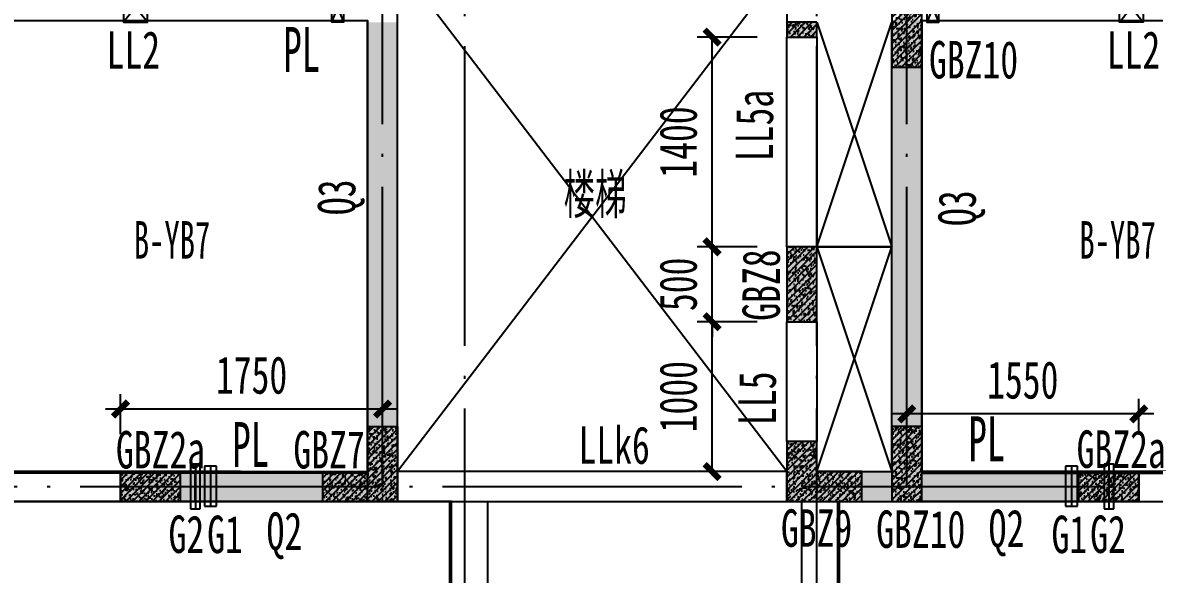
# Model space of a CAD drawing. Extents: x -3200781797 to -8106663, y 494714 to 1244925.
# Drawn here: x -8164404 to -8156847, y 691215 to 694897 of the extents above; entities that cross this region are included whole.
import ezdxf
from ezdxf.enums import TextEntityAlignment as Align
from ezdxf.xclip import XClip

# ---------------------------------------------------------------- set-up
doc = ezdxf.new("R2010")
doc.units = 0
doc.header["$LTSCALE"] = 1000
doc.header["$MEASUREMENT"] = 0
doc.header["$XCLIPFRAME"] = 0
for name, pattern in [('120-墙体$0$CENTER2', [1.125, 0.75, -0.125, 0.125, -0.125]), ('120-墙体$0$CONTINOUS', [0]), ('125-墙体$0$CENTER2', [1.125, 0.75, -0.125, 0.125, -0.125]), ('125-墙体$0$CONTINOUS', [0]), ('125-核心筒-首层南入$0$CONTINOUS', [0]), ('3#-轴线$0$DOTE', [2.42, 2, -0.2, 0.02, -0.2]), ('3#4#5#$0$DASH', [0.35, 0.25, -0.1]), ('DASH', [0.35, 0.25, -0.1])]:
    doc.linetypes.add(name, pattern=pattern)
doc.layers.get('Defpoints').update_dxf_attribs({"color": 30, "linetype": 'DASH'})
for name, color, linetype in [('120-墙体$0$DUCT-排烟中心线', 5, '120-墙体$0$CENTER2'), ('120-墙体$0$DUCT-排烟管', 2, 'Continuous'), ('120-墙体$0$DUCT-送风中心线', 5, '120-墙体$0$CENTER2'), ('120-墙体$0$DUCT-送风管', 4, 'Continuous'), ('120-墙体$0$S-WALL', 40, 'Continuous'), ('120-墙体$0$S-WALL-BEAM', 120, 'Continuous'), ('120-墙体$0$S-WALL-COLU', 252, '120-墙体$0$CONTINOUS'), ('120-墙体$0$S-WALL-COLU-HATC', 16, 'Continuous'), ('120-墙体$0$S-WALL-HATC', 253, 'Continuous'), ('120-墙体$0$提结构条件', 7, 'Continuous'), ('120-墙体$0$暖-首层和标准层暖通套管_TZ$0$H-暖洞-剪力墙', 6, 'Continuous'), ('120-墙体$0$暖-首层和标准层暖通套管_TZ$0$H-暖洞-穿梁', 3, 'Continuous'), ('125-墙体$0$DUCT-排烟中心线', 5, '125-墙体$0$CENTER2'), ('125-墙体$0$DUCT-排烟管', 2, 'Continuous'), ('125-墙体$0$DUCT-送风中心线', 5, '125-墙体$0$CENTER2'), ('125-墙体$0$DUCT-送风管', 4, 'Continuous'), ('125-墙体$0$S-WALL', 40, 'Continuous'), ('125-墙体$0$S-WALL-BEAM', 120, 'Continuous'), ('125-墙体$0$S-WALL-COLU', 252, '125-墙体$0$CONTINOUS'), ('125-墙体$0$S-WALL-COLU-HATC', 16, 'Continuous'), ('125-墙体$0$S-WALL-HATC', 253, 'Continuous'), ('125-墙体$0$提结构条件', 7, 'Continuous'), ('125-墙体$0$暖-首层和标准层暖通套管_TZ$0$H-暖洞-剪力墙', 6, 'Continuous'), ('125-墙体$0$暖-首层和标准层暖通套管_TZ$0$H-暖洞-穿梁', 3, 'Continuous'), ('125-核心筒-首层南入$0$S-SLAB-HOLE', 5, 'Continuous'), ('125-核心筒-首层南入$0$S-WALL', 40, 'Continuous'), ('125-核心筒-首层南入$0$S-WALL-BEAM', 120, 'Continuous'), ('125-核心筒-首层南入$0$S-WALL-COLU', 252, '125-核心筒-首层南入$0$CONTINOUS'), ('125-核心筒-首层南入$0$S-WALL-COLU-HATC', 16, 'Continuous'), ('125-核心筒-首层南入$0$S-WALL-HATC', 253, 'Continuous'), ('3#-轴线$0$A-ANNO-DOTE', 10, '3#-轴线$0$DOTE'), ('3#4#5#$0$PC-SLAB', 6, '3#4#5#$0$DASH'), ('3#4#5#$0$S-ANNO-TEXT', 7, 'Continuous'), ('3#4#5#$0$S-PC-SLAB', 6, 'Continuous'), ('4#-1F$0$S-SLAB-TEXT', 120, 'Continuous'), ('DIM', 3, 'Continuous'), ('S-PC-FQ-WYQ', 4, 'Continuous'), ('S-WALL-BEAM-TEXT', 2, 'Continuous'), ('S-WALL-COLU-TEXT', 2, 'Continuous')]:
    doc.layers.add(name, color=color, linetype=linetype)
doc.layers.add('WALL-TEXT', color=2, linetype='Continuous', lineweight=25)
doc.layers.add('设备条件', color=5, linetype='Continuous', lineweight=30)
doc.styles.add('3#4#5#$0$外部参照 1$0$宋体', font='', dxfattribs={"width": 0.8})
doc.styles.add('4#-1F$0$TSSD_Rein', font='tssdeng.shx', dxfattribs={"width": 0.7, "bigfont": 'hztxt.shx'})
doc.styles.add('TSSD_Dimension', font='', dxfattribs={"width": 0.7})
doc.styles.add('楷体', font='', dxfattribs={"width": 0.6})
doc.styles.add('楷体GB312', font='', dxfattribs={"width": 0.8})
doc.styles.get('3#4#5#$0$外部参照 1$0$宋体').set_extended_font_data('SimSun')
doc.styles.get('TSSD_Dimension').set_extended_font_data('KaiTi_GB2312')
doc.styles.get('楷体').set_extended_font_data('KaiTi_GB2312')
doc.styles.get('楷体GB312').set_extended_font_data('楷体_GB2312')
doc.dimstyles.new('TSSD_100_100', dxfattribs={"dimtxt": 250, "dimasz": 100, "dimexe": 100, "dimexo": 250, "dimgap": 100, "dimtad": 1, "dimdec": 0, "dimzin": 0, "dimdsep": 46, "dimtxsty": 'TSSD_Dimension', "dimblk": 'ARCHTICK', "dimcen": 0, "dimdle": 100, "dimclrt": 7, "dimadec": 0, "dimazin": 0, "dimtfac": 1, "dimtdec": 0, "dimtix": 1, "dimtmove": 2, "dimatfit": 3, "dimfxl": 1, "dimtolj": 1, "dimtzin": 0, "dimarcsym": 0})
doc.dimstyles.new('TSSD_100_100$0', dxfattribs={"dimtxt": 250, "dimasz": 100, "dimexe": 100, "dimexo": 0, "dimgap": 100, "dimtad": 1, "dimdec": 0, "dimzin": 0, "dimdsep": 46, "dimtxsty": 'TSSD_Dimension', "dimblk1": 'ARCHTICK', "dimblk2": 'ARCHTICK', "dimsah": 1, "dimcen": 0, "dimclrt": 7, "dimadec": 0, "dimazin": 0, "dimtfac": 1, "dimtdec": 0, "dimtix": 1, "dimtmove": 2, "dimatfit": 3, "dimldrblk": 'ARCHTICK', "dimfxl": 300, "dimfxlon": 1, "dimtvp": 0.7, "dimtolj": 1, "dimtzin": 0, "dimarcsym": 0})

# ---------------------------------------------------------------- blocks, each defined once
blk = doc.blocks.new('2-ll')
at = {"layer": 'S-WALL-BEAM-TEXT', "style": '楷体GB312', "width": 0.7}
for s, p in [('LL2', (-66248.6, -26450.7)), ('LL2', (-59569.7, -26450.7)), ('LLk6', (-63097.2, -29088.5))]:
    blk.add_text(s, height=250, dxfattribs=at).set_placement(p)
for s, p in [('LL5a', (-61797.5, -27068.3)), ('LL5', (-61778.8, -28829.6))]:
    blk.add_text(s, height=250, rotation=90, dxfattribs=at).set_placement(p)
blk = doc.blocks.new('_ArchTick')
at = {"color": 0, "linetype": 'ByBlock', "const_width": 0.4}
blk.add_lwpolyline([(-0.5, -0.5), (0.5, 0.5)], dxfattribs=at)
blk = doc.blocks.new('*D529')
at = {"layer": 'Defpoints', "color": 0, "transparency": 16777216}
for p in [(-8162000.4, 692318.4), (-8163750.4, 691900.6), (-8162000.4, 691900.6)]:
    blk.add_point(p, dxfattribs=at)
at = {"layer": 'DIM', "color": 0, "lineweight": -2, "transparency": 16777216}
for p, q in [((-8163750.4, 692150.6), (-8163750.4, 692418.4)), ((-8162000.4, 692150.6), (-8162000.4, 692418.4)), ((-8163850.4, 692318.4), (-8161900.4, 692318.4))]:
    blk.add_line(p, q, dxfattribs=at)
at = {"layer": 'DIM', "color": 0, "lineweight": -2, "transparency": 16777216, "xscale": 100, "yscale": 100, "zscale": 100, "rotation": 180}
blk.add_blockref('_ArchTick', (-8163750.4, 692318.4), dxfattribs=at)
at = {"layer": 'DIM', "color": 0, "lineweight": -2, "transparency": 16777216, "xscale": 100, "yscale": 100, "zscale": 100}
blk.add_blockref('_ArchTick', (-8162000.4, 692318.4), dxfattribs=at)
at = {"layer": 'DIM', "color": 7, "transparency": 16777216, "insert": (-8162875.4, 692543.4), "char_height": 250, "attachment_point": 5, "style": 'TSSD_Dimension'}
blk.add_mtext('\\A1;1750', dxfattribs=at)
blk = doc.blocks.new('*D531')
at = {"layer": 'Defpoints', "color": 0, "transparency": 16777216}
for p in [(-8158500.4, 692285.8), (-8158500.4, 691900.6), (-8156950.4, 691900.6)]:
    blk.add_point(p, dxfattribs=at)
at = {"layer": 'DIM', "color": 0, "lineweight": -2, "transparency": 16777216}
for p, q in [((-8158500.4, 692150.6), (-8158500.4, 692385.8)), ((-8156950.4, 692150.6), (-8156950.4, 692385.8)), ((-8156850.4, 692285.8), (-8158600.4, 692285.8))]:
    blk.add_line(p, q, dxfattribs=at)
at = {"layer": 'DIM', "color": 0, "lineweight": -2, "transparency": 16777216, "xscale": 100, "yscale": 100, "zscale": 100, "rotation": 180}
blk.add_blockref('_ArchTick', (-8158500.4, 692285.8), dxfattribs=at)
at = {"layer": 'DIM', "color": 0, "lineweight": -2, "transparency": 16777216, "xscale": 100, "yscale": 100, "zscale": 100}
blk.add_blockref('_ArchTick', (-8156950.4, 692285.8), dxfattribs=at)
at = {"layer": 'DIM', "color": 7, "transparency": 16777216, "insert": (-8157725.4, 692510.8), "char_height": 250, "attachment_point": 5, "style": 'TSSD_Dimension'}
blk.add_mtext('\\A1;1550', dxfattribs=at)
blk = doc.blocks.new('3-Q-1')
at = {"layer": 'WALL-TEXT', "style": '楷体GB312', "width": 0.7}
for s, rotation, p in [('Q3', 90, (-7922324.7, 659127.3)), ('Q3', 89.99972, (-7918181.1, 659054.8)), ('Q2', 359.99966, (-7922917.2, 656893)), ('Q2', 0.00024, (-7918095.3, 656911.9))]:
    blk.add_text(s, height=250, rotation=rotation, dxfattribs=at).set_placement(p)
blk = doc.blocks.new('2-an')
at = {"layer": 'S-WALL-COLU-TEXT', "style": '楷体GB312', "width": 0.7}
for s, p in [('GBZ10', (-61634.5, -5654.5)), ('GBZ2a', (-67064.4, -8258.1)), ('GBZ7', (-65879.1, -8258.1)), ('GBZ2a', (-60648.8, -8254.1)), ('GBZ9', (-62623.4, -8781.1)), ('GBZ10', (-61987.3, -8788.4))]:
    blk.add_text(s, height=250, dxfattribs=at).set_placement(p)
blk.add_text('GBZ8', height=250, rotation=90, dxfattribs=at).set_placement((-62630.3, -7272.4))
blk = doc.blocks.new('XPL-3-F1')
at = {"layer": 'S-WALL-BEAM-TEXT', "style": '楷体', "width": 0.6}
for p in [(-8212662.5, 694568.9, 0), (-8213003.7, 691931.3, 0), (-8208087.6, 691969.7, 0)]:
    blk.add_text('PL', height=300, dxfattribs=at).set_placement(p)
blk = doc.blocks.new('g-4')
at = {"layer": 'DIM', "color": 7, "char_height": 250, "attachment_point": 5, "style": 'TSSD_Dimension'}
for s, insert in [('\\A1;G2', (-8387657.5, 696592.6)), ('\\A1;G1', (-8387399.2, 696591.5)), ('\\A1;G1', (-8381761.1, 696591.5)), ('\\A1;G2', (-8381502.8, 696592.6))]:
    blk.add_mtext(s, dxfattribs=dict(at, insert=insert))
blk = doc.blocks.new('*D1451')
at = {"layer": 'Defpoints', "color": 0, "transparency": 16777216}
for p in [(-8159800.1, 694800.6), (-8159300.4, 694800.6), (-8159300.4, 693400.6)]:
    blk.add_point(p, dxfattribs=at)
at = {"layer": 'DIM', "color": 0, "lineweight": -2, "transparency": 16777216}
for p, q in [((-8159500.1, 694800.6), (-8159900.1, 694800.6)), ((-8159800.1, 693400.6), (-8159800.1, 694800.6)), ((-8159500.1, 693400.6), (-8159900.1, 693400.6))]:
    blk.add_line(p, q, dxfattribs=at)
at = {"layer": 'DIM', "color": 0, "lineweight": -2, "transparency": 16777216, "xscale": 100, "yscale": 100, "zscale": 100}
for p, rotation in [((-8159800.1, 694800.6), 90), ((-8159800.1, 693400.6), 270)]:
    blk.add_blockref('_ArchTick', p, dxfattribs=dict(at, rotation=rotation))
at = {"layer": 'DIM', "color": 7, "transparency": 16777216, "insert": (-8160025.1, 694100.6), "char_height": 250, "attachment_point": 5, "rotation": 90, "style": 'TSSD_Dimension'}
blk.add_mtext('\\A1;1400', dxfattribs=at)
blk = doc.blocks.new('*D1452')
at = {"layer": 'Defpoints', "color": 0, "transparency": 16777216}
for p in [(-8159800.1, 693400.6), (-8159300.4, 693400.6), (-8159300.4, 692900.6)]:
    blk.add_point(p, dxfattribs=at)
at = {"layer": 'DIM', "color": 0, "lineweight": -2, "transparency": 16777216}
for p, q in [((-8159800.1, 693400.6), (-8159800.1, 693500.6)), ((-8159500.1, 693400.6), (-8159900.1, 693400.6)), ((-8159800.1, 692900.6), (-8159800.1, 693400.6)), ((-8159500.1, 692900.6), (-8159900.1, 692900.6)), ((-8159800.1, 692900.6), (-8159800.1, 692800.6))]:
    blk.add_line(p, q, dxfattribs=at)
at = {"layer": 'DIM', "color": 0, "lineweight": -2, "transparency": 16777216, "xscale": 100, "yscale": 100, "zscale": 100}
for p, rotation in [((-8159800.1, 693400.6), 270), ((-8159800.1, 692900.6), 90)]:
    blk.add_blockref('_ArchTick', p, dxfattribs=dict(at, rotation=rotation))
at = {"layer": 'DIM', "color": 7, "transparency": 16777216, "insert": (-8160025.1, 693150.6), "char_height": 250, "attachment_point": 5, "rotation": 90, "style": 'TSSD_Dimension'}
blk.add_mtext('\\A1;500', dxfattribs=at)
blk = doc.blocks.new('*D1453')
at = {"layer": 'Defpoints', "color": 0, "transparency": 16777216}
for p in [(-8159800.1, 692900.6), (-8159300.4, 692900.6), (-8159300.4, 691900.6)]:
    blk.add_point(p, dxfattribs=at)
at = {"layer": 'DIM', "color": 0, "lineweight": -2, "transparency": 16777216}
for p, q in [((-8159500.1, 692900.6), (-8159900.1, 692900.6)), ((-8159800.1, 691900.6), (-8159800.1, 692900.6)), ((-8159500.1, 691900.6), (-8159900.1, 691900.6))]:
    blk.add_line(p, q, dxfattribs=at)
at = {"layer": 'DIM', "color": 0, "lineweight": -2, "transparency": 16777216, "xscale": 100, "yscale": 100, "zscale": 100}
for p, rotation in [((-8159800.1, 692900.6), 90), ((-8159800.1, 691900.6), 270)]:
    blk.add_blockref('_ArchTick', p, dxfattribs=dict(at, rotation=rotation))
at = {"layer": 'DIM', "color": 7, "transparency": 16777216, "insert": (-8160025.1, 692400.6), "char_height": 250, "attachment_point": 5, "rotation": 90, "style": 'TSSD_Dimension'}
blk.add_mtext('\\A1;1000', dxfattribs=at)
blk = doc.blocks.new('3#4#5#$0$ban3')
at = {"layer": '3#4#5#$0$S-PC-SLAB'}
for points in [[(-216832, 409965), (-216832, 412985), (-219532, 412985), (-219532, 409965)], [(-214472, 407375), (-220092, 407375), (-220092, 409775), (-214472, 409775)]]:
    blk.add_lwpolyline(points, close=True, dxfattribs=at)
blk = doc.blocks.new('3#4#5#$0$ban111')
at = {"layer": '3#4#5#$0$S-PC-SLAB'}
for points in [[(-225932, 409965), (-225932, 412985), (-223232, 412985), (-223232, 409965)], [(-228292, 407375), (-222672, 407375), (-222672, 409775), (-228292, 409775)]]:
    blk.add_lwpolyline(points, close=True, dxfattribs=at)
blk = doc.blocks.new('3#4#5#$0$5#')
at = {"layer": '3#4#5#$0$S-ANNO-TEXT'}
for name, p in [('3#4#5#$0$ban111', (378828.8, -247399.9)), ('3#4#5#$0$ban3', (378828.8, -247400))]:
    blk.add_blockref(name, p, dxfattribs=at)
at = {"layer": '3#4#5#$0$PC-SLAB', "linetype": 'ByBlock', "style": '3#4#5#$0$外部参照 1$0$宋体', "width": 0.6}
for p in [(154290.8, 164121.8), (160605.1, 164121.8)]:
    blk.add_text('B-YB7', height=250, dxfattribs=at).set_placement(p, align=Align.MIDDLE)
blk = doc.blocks.new('125-墙体$0$retert')
at = {"layer": '125-墙体$0$暖-首层和标准层暖通套管_TZ$0$H-暖洞-剪力墙'}
for p, q in [((55012.6, 61028.7), (54812.7, 61187.7)), ((54812.7, 61028.7), (55012.6, 61187.7))]:
    blk.add_line(p, q, dxfattribs=at)
blk.add_lwpolyline([(55012.6, 61028.7), (55012.6, 61187.7), (54812.7, 61187.7), (54812.7, 61028.7)], close=True, dxfattribs=at)
blk = doc.blocks.new('125-墙体$0$ewrewr')
at = {"layer": '125-墙体$0$暖-首层和标准层暖通套管_TZ$0$H-暖洞-穿梁', "color": 2}
for p, q in [((54898, 62306.1), (54818, 62106.1)), ((54898, 62106.1), (54818, 62306.1))]:
    blk.add_line(p, q, dxfattribs=at)
blk.add_lwpolyline([(54898, 62306.1), (54818, 62306.1), (54818, 62106.1), (54898, 62106.1)], close=True, dxfattribs=at)
blk = doc.blocks.new('125-墙体$0$tretyyt')
at = {"layer": '125-墙体$0$暖-首层和标准层暖通套管_TZ$0$H-暖洞-穿梁', "color": 5}
for p, q in [((52498, 59279.6), (52298, 59359.6)), ((52298, 59279.6), (52498, 59359.6))]:
    blk.add_line(p, q, dxfattribs=at)
blk.add_lwpolyline([(52498, 59279.6), (52498, 59359.6), (52298, 59359.6), (52298, 59279.6)], close=True, dxfattribs=at)
blk = doc.blocks.new('125-墙体$0$rtret')
at = {"layer": '125-墙体$0$暖-首层和标准层暖通套管_TZ$0$H-暖洞-穿梁', "color": 3}
for p, q in [((53777.5, 61921.5), (53618.5, 61721.5)), ((53777.5, 61721.5), (53618.5, 61921.5))]:
    blk.add_line(p, q, dxfattribs=at)
blk.add_lwpolyline([(53777.5, 61921.5), (53618.5, 61921.5), (53618.5, 61721.5), (53777.5, 61721.5)], close=True, dxfattribs=at)
blk = doc.blocks.new('125-墙体$0$she')
at = {"layer": '125-墙体$0$DUCT-排烟中心线'}
for p, q in [((1247.7, -3050.7), (1247.7, -3349.3)), ((5300, -3050.7), (5300, -3349.3)), ((5500, -3050.7), (5500, -3349.3)), ((7449.8, -3050.7), (7449.8, -3349.3)), ((3300.7, -3900), (3599.3, -3900)), ((3300.7, -4100), (3599.3, -4100))]:
    blk.add_line(p, q, dxfattribs=at)
at = {"layer": '125-墙体$0$DUCT-排烟管'}
for p, q in [((1215.2, -3050.7), (1215.2, -3349.3)), ((1280.2, -3050.7), (1215.2, -3050.7)), ((1280.2, -3349.3), (1280.2, -3050.7)), ((5267.5, -3050.7), (5267.5, -3349.3)), ((5332.5, -3050.7), (5267.5, -3050.7)), ((5332.5, -3349.3), (5332.5, -3050.7)), ((5467.5, -3050.7), (5467.5, -3349.3)), ((5532.5, -3050.7), (5467.5, -3050.7)), ((5532.5, -3349.3), (5532.5, -3050.7)), ((7482.3, -3349.3), (7482.3, -3050.7)), ((1215.2, -3349.3), (1280.2, -3349.3)), ((5267.5, -3349.3), (5332.5, -3349.3)), ((5467.5, -3349.3), (5532.5, -3349.3)), ((7417.3, -3349.3), (7482.3, -3349.3)), ((3599.3, -3867.5), (3300.7, -3867.5)), ((3300.7, -3867.5), (3300.7, -3932.5)), ((3599.3, -3932.5), (3599.3, -3867.5)), ((3300.7, -3932.5), (3599.3, -3932.5)), ((3599.3, -4067.5), (3300.7, -4067.5)), ((3300.7, -4067.5), (3300.7, -4132.5)), ((3599.3, -4132.5), (3599.3, -4067.5)), ((3300.7, -4132.5), (3599.3, -4132.5))]:
    blk.add_line(p, q, dxfattribs=at)
at = {"layer": '125-墙体$0$DUCT-送风中心线'}
for p, q in [((1447.7, -3063.7), (1447.7, -3331)), ((1647.7, -3063.7), (1647.7, -3331)), ((7549.8, -3063.7), (7549.8, -3331))]:
    blk.add_line(p, q, dxfattribs=at)
at = {"layer": '125-墙体$0$DUCT-送风管'}
for p, q in [((1407.7, -3063.7), (1407.7, -3331)), ((1487.7, -3063.7), (1407.7, -3063.7)), ((1487.7, -3331), (1487.7, -3063.7)), ((7509.8, -3063.7), (7509.8, -3331)), ((7589.8, -3331), (7589.8, -3063.7)), ((1407.7, -3331), (1487.7, -3331)), ((7509.8, -3331), (7589.8, -3331))]:
    blk.add_line(p, q, dxfattribs=at)
at = {"layer": '125-墙体$0$提结构条件', "color": 3}
for p, q in [((1607.7, -3063.7), (1607.7, -3331)), ((1687.7, -3063.7), (1607.7, -3063.7)), ((1687.7, -3331), (1687.7, -3063.7)), ((1607.7, -3331), (1687.7, -3331))]:
    blk.add_line(p, q, dxfattribs=at)
at = {"layer": '125-墙体$0$暖-首层和标准层暖通套管_TZ$0$H-暖洞-穿梁', "color": 6}
for p, q in [((4723.8, -3100), (4373.8, -3300)), ((4723.8, -3300), (4373.8, -3100))]:
    blk.add_line(p, q, dxfattribs=at)
blk.add_lwpolyline([(4723.8, -3100), (4373.8, -3100), (4373.8, -3300), (4723.8, -3300)], close=True, dxfattribs=at)
at = {"layer": '125-墙体$0$提结构条件', "xscale": -1}
blk.add_blockref('125-墙体$0$ewrewr', (58833, -62206.1), dxfattribs=at)
at = {"layer": '125-墙体$0$提结构条件', "xscale": -1, "rotation": 270}
for name, p in [('125-墙体$0$retert', (-56408.2, -54912.7)), ('125-墙体$0$tretyyt', (-50919.6, -52398))]:
    blk.add_blockref(name, p, dxfattribs=at)
at = {"layer": '125-墙体$0$提结构条件'}
blk.add_blockref('125-墙体$0$rtret', (-46648, -61821.5), dxfattribs=at)
blk = doc.blocks.new('125-墙体')
at = {"layer": '125-墙体$0$S-WALL-COLU-HATC'}
h = blk.add_hatch(dxfattribs=at)
h.set_pattern_fill('AR-CONC', color=256, scale=10)
h.set_pattern_definition([(50, (16440.73, -244207.814), (71.726018, -6.275213), [7.5, -82.5]), (355, (16440.73, -244207.814), (-13.875133, 75.219213), [6, -66]), (100.4514, (16446.705, -244208.34), (57.850938, 68.943954), [6.37402, -70.114211]), (46.1842, (16440.73, -244187.81), (106.724105, -16.5519), [11.25, -123.75]), (96.6356, (16449.62, -244189.19), (93.46627, 97.411787), [9.56103, -105.1713]), (351.1842, (16440.73, -244187.81), (93.466195, 97.41186), [9, -99]), (21, (16450.73, -244192.814), (59.690705, -40.261889), [7.5, -82.5]), (326, (16450.73, -244192.814), (24.331533, 72.515005), [6, -66]), (71.4514, (16455.7, -244196.17), (84.022263, 32.25305), [6.37402, -70.114211]), (37.5, (16440.728, -244207.814), (1.2159855, 33.2893854), [0, -65.2, 0, -67, 0, -66.25]), (7.5, (16440.728, -244207.814), (26.306954, 39.441171), [0, -38.2, 0, -63.7, 0, -25.25]), (327.5, (16418.428, -244207.814), (53.3822436, -2.2554872), [0, -25, 0, -78, 0, -103.5]), (317.5, (16408.43, -244207.814), (58.318617, 10.010498), [0, -32.5, 0, -51.8, 0, -73.5])])
h.paths.add_polyline_path([(7350, -3300), (7350, -3100), (6950, -3100), (6950, -3300)])
h = blk.add_hatch(dxfattribs=at)
h.set_pattern_fill('ANSI31', color=256, scale=250, style=0)
h.set_pattern_definition([(45, (16440.728, -244207.814), (-22.097087, 22.097087), [])])
h.paths.add_polyline_path([(7350, -3100), (6950, -3100), (6950, -3300), (7350, -3300)])
at = {"layer": '125-墙体$0$S-WALL-HATC'}
for points in [[(7750, -3100), (6950, -3100), (6950, -3300), (7750, -3300)], [(7750, -3100), (7750, -3300), (8600, -3300), (8600, -3100)]]:
    blk.add_hatch(color=256, dxfattribs=at).paths.add_polyline_path(points)
at = {"layer": '125-墙体$0$DUCT-排烟管'}
for p, q in [((7417.3, -3050.7), (7417.3, -3349.3)), ((7482.3, -3050.7), (7417.3, -3050.7))]:
    blk.add_line(p, q, dxfattribs=at)
at = {"layer": '125-墙体$0$DUCT-送风管'}
blk.add_line((7589.8, -3063.7), (7509.8, -3063.7), dxfattribs=at)
at = {"layer": '125-墙体$0$S-WALL'}
for p, q in [((7750, -3100), (6950, -3100)), ((6950, -3100), (6950, -3300)), ((7350, -3100), (7250, -3100)), ((7448, -3300), (7448, -3100)), ((7750, -3100), (8600, -3100)), ((6950, -3300), (7750, -3300)), ((7250, -3300), (7350, -3300)), ((7750, -3300), (8600, -3300))]:
    blk.add_line(p, q, dxfattribs=at)
at = {"layer": '125-墙体$0$S-WALL-BEAM'}
blk.add_lwpolyline([(2250, -3100), (2250, -3300), (6950, -3300), (6950, -3100)], close=True, dxfattribs=at)
at = {"layer": '125-墙体$0$S-WALL-COLU', "lineweight": -2}
blk.add_lwpolyline([(7350, -3300), (7350, -3100), (6950, -3100), (6950, -3300)], close=True, dxfattribs=at)
blk.add_blockref('125-墙体$0$she', (0, 0))
blk = doc.blocks.new('120-墙体$0$retert')
at = {"layer": '120-墙体$0$暖-首层和标准层暖通套管_TZ$0$H-暖洞-剪力墙'}
for p, q in [((55012.6, 61028.7), (54812.7, 61187.7)), ((54812.7, 61028.7), (55012.6, 61187.7))]:
    blk.add_line(p, q, dxfattribs=at)
blk.add_lwpolyline([(55012.6, 61028.7), (55012.6, 61187.7), (54812.7, 61187.7), (54812.7, 61028.7)], close=True, dxfattribs=at)
blk = doc.blocks.new('120-墙体$0$ewrewr')
at = {"layer": '120-墙体$0$暖-首层和标准层暖通套管_TZ$0$H-暖洞-穿梁', "color": 2}
for p, q in [((54898, 62306.1), (54818, 62106.1)), ((54898, 62106.1), (54818, 62306.1))]:
    blk.add_line(p, q, dxfattribs=at)
blk.add_lwpolyline([(54898, 62306.1), (54818, 62306.1), (54818, 62106.1), (54898, 62106.1)], close=True, dxfattribs=at)
blk = doc.blocks.new('120-墙体$0$tretyyt')
at = {"layer": '120-墙体$0$暖-首层和标准层暖通套管_TZ$0$H-暖洞-穿梁', "color": 5}
for p, q in [((52498, 59304.6), (52298, 59384.6)), ((52298, 59304.6), (52498, 59384.6))]:
    blk.add_line(p, q, dxfattribs=at)
blk.add_lwpolyline([(52498, 59304.6), (52498, 59384.6), (52298, 59384.6), (52298, 59304.6)], close=True, dxfattribs=at)
blk = doc.blocks.new('120-墙体$0$rtret')
at = {"layer": '120-墙体$0$暖-首层和标准层暖通套管_TZ$0$H-暖洞-穿梁', "color": 3}
for p, q in [((53777.5, 61921.5), (53618.5, 61721.5)), ((53777.5, 61721.5), (53618.5, 61921.5))]:
    blk.add_line(p, q, dxfattribs=at)
blk.add_lwpolyline([(53777.5, 61921.5), (53618.5, 61921.5), (53618.5, 61721.5), (53777.5, 61721.5)], close=True, dxfattribs=at)
blk = doc.blocks.new('120-墙体$0$A$Ca94620f4')
at = {"layer": '120-墙体$0$DUCT-排烟中心线'}
for p, q in [((-6299.8, -2950.7), (-6299.8, -3249.3)), ((-4600, -2950.7), (-4600, -3249.3)), ((-4400, -2950.7), (-4400, -3249.3)), ((-547.7, -2950.7), (-547.7, -3249.3)), ((-2257.9, -4100), (-2556.6, -4100)), ((-2257.9, -4300), (-2556.6, -4300))]:
    blk.add_line(p, q, dxfattribs=at)
at = {"layer": '120-墙体$0$DUCT-排烟管'}
for p, q in [((-6332.3, -2950.7), (-6332.3, -3249.3)), ((-6267.3, -2950.7), (-6332.3, -2950.7)), ((-6267.3, -3249.3), (-6267.3, -2950.7)), ((-4632.5, -2950.7), (-4632.5, -3249.3)), ((-4567.5, -2950.7), (-4632.5, -2950.7)), ((-4567.5, -3249.3), (-4567.5, -2950.7)), ((-4432.5, -2950.7), (-4432.5, -3249.3)), ((-4367.5, -2950.7), (-4432.5, -2950.7)), ((-4367.5, -3249.3), (-4367.5, -2950.7)), ((-580.2, -2950.7), (-580.2, -3249.3)), ((-515.2, -2950.7), (-580.2, -2950.7)), ((-515.2, -3249.3), (-515.2, -2950.7)), ((-6332.3, -3249.3), (-6267.3, -3249.3)), ((-4632.5, -3249.3), (-4567.5, -3249.3)), ((-4432.5, -3249.3), (-4367.5, -3249.3)), ((-580.2, -3249.3), (-515.2, -3249.3)), ((-2257.9, -4067.5), (-2556.6, -4067.5)), ((-2556.6, -4067.5), (-2556.6, -4132.5)), ((-2257.9, -4132.5), (-2257.9, -4067.5)), ((-2556.6, -4132.5), (-2257.9, -4132.5)), ((-2257.9, -4267.5), (-2556.6, -4267.5)), ((-2556.6, -4267.5), (-2556.6, -4332.5)), ((-2257.9, -4332.5), (-2257.9, -4267.5)), ((-2556.6, -4332.5), (-2257.9, -4332.5))]:
    blk.add_line(p, q, dxfattribs=at)
at = {"layer": '120-墙体$0$DUCT-送风中心线'}
for p, q in [((-6549.8, -2963.7), (-6549.8, -3231)), ((-947.7, -2963.7), (-947.7, -3231)), ((-747.7, -2963.7), (-747.7, -3231))]:
    blk.add_line(p, q, dxfattribs=at)
at = {"layer": '120-墙体$0$DUCT-送风管'}
for p, q in [((-6589.8, -2963.7), (-6589.8, -3231)), ((-6509.8, -2963.7), (-6589.8, -2963.7)), ((-6509.8, -3231), (-6509.8, -2963.7)), ((-787.7, -2963.7), (-787.7, -3231)), ((-707.7, -2963.7), (-787.7, -2963.7)), ((-707.7, -3231), (-707.7, -2963.7)), ((-6589.8, -3231), (-6509.8, -3231)), ((-787.7, -3231), (-707.7, -3231))]:
    blk.add_line(p, q, dxfattribs=at)
at = {"layer": '120-墙体$0$提结构条件', "color": 3}
for p, q in [((-987.7, -3231), (-987.7, -2963.7)), ((-987.7, -2963.7), (-907.7, -2963.7)), ((-907.7, -2963.7), (-907.7, -3231)), ((-907.7, -3231), (-987.7, -3231))]:
    blk.add_line(p, q, dxfattribs=at)
at = {"layer": '120-墙体$0$暖-首层和标准层暖通套管_TZ$0$H-暖洞-穿梁', "color": 6}
for p, q in [((-3823.8, -3000), (-3473.8, -3200)), ((-3823.8, -3200), (-3473.8, -3000))]:
    blk.add_line(p, q, dxfattribs=at)
blk.add_lwpolyline([(-3823.8, -3000), (-3473.8, -3000), (-3473.8, -3200), (-3823.8, -3200)], close=True, dxfattribs=at)
at = {"layer": '120-墙体$0$提结构条件', "rotation": 90}
for name, p in [('120-墙体$0$tretyyt', (51869.6, -52298)), ('120-墙体$0$retert', (57308.2, -54812.7))]:
    blk.add_blockref(name, p, dxfattribs=at)
at = {"layer": '120-墙体$0$提结构条件', "xscale": -1}
blk.add_blockref('120-墙体$0$rtret', (47548, -61721.5), dxfattribs=at)
at = {"layer": '120-墙体$0$提结构条件'}
blk.add_blockref('120-墙体$0$ewrewr', (-57933, -62106.1), dxfattribs=at)
blk = doc.blocks.new('120-墙体')
at = {"layer": '120-墙体$0$S-WALL-COLU-HATC'}
h = blk.add_hatch(dxfattribs=at)
h.set_pattern_fill('AR-CONC', color=256, scale=10)
h.set_pattern_definition([(50, (-4754.75, -244207.814), (71.726018, -6.275213), [7.5, -82.5]), (355, (-4754.75, -244207.814), (-13.875133, 75.219213), [6, -66]), (100.4514, (-4748.77, -244208.34), (57.850938, 68.943954), [6.37402, -70.114211]), (46.1842, (-4754.75, -244187.81), (106.724105, -16.5519), [11.25, -123.75]), (96.6356, (-4745.86, -244189.19), (93.46627, 97.411787), [9.56103, -105.1713]), (351.1842, (-4754.75, -244187.81), (93.466195, 97.41186), [9, -99]), (21, (-4744.75, -244192.814), (59.690705, -40.261889), [7.5, -82.5]), (326, (-4744.75, -244192.814), (24.331533, 72.515005), [6, -66]), (71.4514, (-4739.775, -244196.17), (84.022263, 32.25305), [6.37402, -70.114211]), (37.5, (-4754.75, -244207.814), (1.2159855, 33.2893854), [0, -65.2, 0, -67, 0, -66.25]), (7.5, (-4754.75, -244207.814), (26.306954, 39.441171), [0, -38.2, 0, -63.7, 0, -25.25]), (327.5, (-4777.05, -244207.814), (53.3822436, -2.2554872), [0, -25, 0, -78, 0, -103.5]), (317.5, (-4787.05, -244207.814), (58.318617, 10.010498), [0, -32.5, 0, -51.8, 0, -73.5])])
h.paths.add_polyline_path([(-6750, -3300), (-6750, -3100), (-6350, -3100), (-6350, -3300)])
h = blk.add_hatch(dxfattribs=at)
h.set_pattern_fill('ANSI31', color=256, scale=250, style=0)
h.set_pattern_definition([(45, (-4754.75, -244207.814), (-22.097087, 22.097087), [])])
h.paths.add_polyline_path([(-6750, -3100), (-6750, -3300), (-6350, -3300), (-6350, -3100)])
at = {"layer": '120-墙体$0$S-WALL-HATC'}
blk.add_hatch(color=256, dxfattribs=at).paths.add_polyline_path([(-6350, -3300), (-6350, -3100), (-7800, -3100), (-7800, -3300)])
at = {"layer": '120-墙体$0$S-WALL'}
for p, q in [((-6350, -3100), (-7800, -3100)), ((-7800, -3300), (-7800, -3100)), ((-6350, -3300), (-6350, -3100)), ((-6350, -3300), (-7800, -3300))]:
    blk.add_line(p, q, dxfattribs=at)
at = {"layer": '120-墙体$0$S-WALL-BEAM'}
blk.add_lwpolyline([(-6350, -3100), (-6350, -3300), (-1750, -3300), (-1750, -3100)], close=True, dxfattribs=at)
at = {"layer": '120-墙体$0$S-WALL-COLU', "lineweight": -2}
blk.add_lwpolyline([(-6750, -3300), (-6750, -3100), (-6350, -3100), (-6350, -3300)], close=True, dxfattribs=at)
blk.add_blockref('120-墙体$0$A$Ca94620f4', (-250, -100))
blk = doc.blocks.new('3#-轴线')
at = {"layer": '3#-轴线$0$A-ANNO-DOTE'}
for points in [[(8700, -3200), (8700, 5500)], [(9250, -7100), (9250, 5500)], [(11600, -7100), (11600, 5500)], [(12200, -3200), (12200, 5500)], [(-3000, -3200), (44800, -3200)]]:
    blk.add_lwpolyline(points, dxfattribs=at)
blk = doc.blocks.new('125-核心筒-首层南入')
at = {"layer": '125-核心筒-首层南入$0$S-WALL-COLU-HATC'}
h = blk.add_hatch(dxfattribs=at)
h.set_pattern_fill('AR-CONC', color=256, scale=10)
h.set_pattern_definition([(50, (14087.076, -230457.834), (71.726018, -6.275213), [7.5, -82.5]), (355, (14087.076, -230457.83), (-13.875133, 75.219213), [6, -66]), (100.4514, (14093.05, -230458.36), (57.850938, 68.943954), [6.37402, -70.114211]), (46.1842, (14087.08, -230437.83), (106.724105, -16.5519), [11.25, -123.75]), (96.6356, (14095.97, -230439.21), (93.46627, 97.411787), [9.56103, -105.1713]), (351.1842, (14087.08, -230437.83), (93.466195, 97.41186), [9, -99]), (21, (14097.076, -230442.834), (59.690705, -40.261889), [7.5, -82.5]), (326, (14097.076, -230442.83), (24.331533, 72.515005), [6, -66]), (71.4514, (14102.05, -230446.19), (84.022263, 32.25305), [6.37402, -70.114211]), (37.5, (14087.076, -230457.834), (1.2159855, 33.2893854), [0, -65.2, 0, -67, 0, -66.25]), (7.5, (14087.076, -230457.834), (26.306954, 39.441171), [0, -38.2, 0, -63.7, 0, -25.25]), (327.5, (14064.776, -230457.834), (53.3822436, -2.2554872), [0, -25, 0, -78, 0, -103.5]), (317.5, (14054.776, -230457.834), (58.318617, 10.010498), [0, -32.5, 0, -51.8, 0, -73.5])])
h.paths.add_polyline_path([(1850, 7200), (1650, 7200), (1650, 6700), (1850, 6700)])
h = blk.add_hatch(dxfattribs=at)
h.set_pattern_fill('ANSI31', color=256, scale=250, style=0)
h.set_pattern_definition([(45, (14087.076, -230457.834), (-22.097087, 22.097087), [])])
h.paths.add_polyline_path([(1850, 7200), (1650, 7200), (1650, 6700), (1850, 6700)])
h = blk.add_hatch(dxfattribs=at)
h.set_pattern_fill('AR-CONC', color=256, scale=10)
h.set_pattern_definition([(50, (13387.076, -230657.834), (71.726018, -6.275213), [7.5, -82.5]), (355, (13387.076, -230657.83), (-13.875133, 75.219213), [6, -66]), (100.4514, (13393.05, -230658.36), (57.850938, 68.943954), [6.37402, -70.114211]), (46.1842, (13387.08, -230637.83), (106.724105, -16.5519), [11.25, -123.75]), (96.6356, (13395.97, -230639.21), (93.46627, 97.411787), [9.56103, -105.1713]), (351.1842, (13387.08, -230637.83), (93.466195, 97.41186), [9, -99]), (21, (13397.076, -230642.834), (59.690705, -40.261889), [7.5, -82.5]), (326, (13397.076, -230642.83), (24.331533, 72.515005), [6, -66]), (71.4514, (13402.05, -230646.19), (84.022263, 32.25305), [6.37402, -70.114211]), (37.5, (13387.076, -230657.834), (1.2159855, 33.2893854), [0, -65.2, 0, -67, 0, -66.25]), (7.5, (13387.076, -230657.834), (26.306954, 39.441171), [0, -38.2, 0, -63.7, 0, -25.25]), (327.5, (13364.776, -230657.834), (53.3822436, -2.2554872), [0, -25, 0, -78, 0, -103.5]), (317.5, (13354.776, -230657.834), (58.318617, 10.010498), [0, -32.5, 0, -51.8, 0, -73.5])])
h.paths.add_polyline_path([(1150, 7000), (950, 7000), (950, 6900), (1150, 6900)])
h = blk.add_hatch(dxfattribs=at)
h.set_pattern_fill('ANSI31', color=256, scale=250, style=0)
h.set_pattern_definition([(45, (13387.076, -230657.834), (-22.097087, 22.097087), [])])
h.paths.add_polyline_path([(950, 6900), (1150, 6900), (1150, 7000), (950, 7000)])
h = blk.add_hatch(dxfattribs=at)
h.set_pattern_fill('AR-CONC', color=256, scale=10)
h.set_pattern_definition([(50, (13387.076, -232307.834), (71.726018, -6.275213), [7.5, -82.5]), (355, (13387.076, -232307.83), (-13.875133, 75.219213), [6, -66]), (100.4514, (13393.05, -232308.36), (57.850938, 68.943954), [6.37402, -70.114211]), (46.1842, (13387.08, -232287.83), (106.724105, -16.5519), [11.25, -123.75]), (96.6356, (13395.97, -232289.21), (93.46627, 97.411787), [9.56103, -105.1713]), (351.1842, (13387.08, -232287.83), (93.466195, 97.41186), [9, -99]), (21, (13397.076, -232292.834), (59.690705, -40.261889), [7.5, -82.5]), (326, (13397.076, -232292.83), (24.331533, 72.515005), [6, -66]), (71.4514, (13402.05, -232296.19), (84.022263, 32.25305), [6.37402, -70.114211]), (37.5, (13387.076, -232307.834), (1.2159855, 33.2893854), [0, -65.2, 0, -67, 0, -66.25]), (7.5, (13387.076, -232307.834), (26.306954, 39.441171), [0, -38.2, 0, -63.7, 0, -25.25]), (327.5, (13364.776, -232307.834), (53.3822436, -2.2554872), [0, -25, 0, -78, 0, -103.5]), (317.5, (13354.776, -232307.834), (58.318617, 10.010498), [0, -32.5, 0, -51.8, 0, -73.5])])
h.paths.add_polyline_path([(1150, 5500), (950, 5500), (950, 5000), (1150, 5000)])
h = blk.add_hatch(dxfattribs=at)
h.set_pattern_fill('ANSI31', color=256, scale=250, style=0)
h.set_pattern_definition([(45, (13387.076, -232307.834), (-22.097087, 22.097087), [])])
h.paths.add_polyline_path([(950, 5500), (1150, 5500), (1150, 5000), (950, 5000)])
h = blk.add_hatch(dxfattribs=at)
h.set_pattern_fill('AR-CONC', color=256, scale=10)
h.set_pattern_definition([(50, (15689.61, -237762.724), (71.726018, -6.275213), [7.5, -82.5]), (355, (15689.61, -237762.72), (-13.875133, 75.219213), [6, -66]), (100.4514, (15695.59, -237763.246), (57.850938, 68.943954), [6.37402, -70.114211]), (46.1842, (15689.61, -237742.72), (106.724105, -16.5519), [11.25, -123.75]), (96.6356, (15698.5, -237744.1), (93.46627, 97.411787), [9.56103, -105.1713]), (351.1842, (15689.61, -237742.72), (93.466195, 97.41186), [9, -99]), (21, (15699.61, -237747.724), (59.690705, -40.261889), [7.5, -82.5]), (326, (15699.61, -237747.72), (24.331533, 72.515005), [6, -66]), (71.4514, (15704.586, -237751.08), (84.022263, 32.25305), [6.37402, -70.114211]), (37.5, (15689.611, -237762.724), (1.2159855, 33.2893854), [0, -65.2, 0, -67, 0, -66.25]), (7.5, (15689.61, -237762.724), (26.306954, 39.441171), [0, -38.2, 0, -63.7, 0, -25.25]), (327.5, (15667.311, -237762.724), (53.3822436, -2.2554872), [0, -25, 0, -78, 0, -103.5]), (317.5, (15657.31, -237762.724), (58.318617, 10.010498), [0, -32.5, 0, -51.8, 0, -73.5])])
h.paths.add_polyline_path([(-1850, 4000), (-1850, 4300), (-1650, 4300), (-1650, 3800), (-2150, 3800), (-2150, 4000)])
h = blk.add_hatch(dxfattribs=at)
h.set_pattern_fill('ANSI31', color=256, scale=250, style=0)
h.set_pattern_definition([(45, (15689.61, -237762.724), (-22.097087, 22.097087), [])])
h.paths.add_polyline_path([(-1850, 4000), (-1850, 4300), (-1650, 4300), (-1650, 3800), (-2150, 3800), (-2150, 4000)])
h = blk.add_hatch(dxfattribs=at)
h.set_pattern_fill('AR-CONC', color=256, scale=10)
h.set_pattern_definition([(50, (14087.076, -233457.834), (71.726018, -6.275213), [7.5, -82.5]), (355, (14087.076, -233457.83), (-13.875133, 75.219213), [6, -66]), (100.4514, (14093.05, -233458.36), (57.850938, 68.943954), [6.37402, -70.114211]), (46.1842, (14087.08, -233437.83), (106.724105, -16.5519), [11.25, -123.75]), (96.6356, (14095.97, -233439.21), (93.46627, 97.411787), [9.56103, -105.1713]), (351.1842, (14087.08, -233437.83), (93.466195, 97.41186), [9, -99]), (21, (14097.076, -233442.834), (59.690705, -40.261889), [7.5, -82.5]), (326, (14097.076, -233442.83), (24.331533, 72.515005), [6, -66]), (71.4514, (14102.05, -233446.19), (84.022263, 32.25305), [6.37402, -70.114211]), (37.5, (14087.076, -233457.834), (1.2159855, 33.2893854), [0, -65.2, 0, -67, 0, -66.25]), (7.5, (14087.076, -233457.834), (26.306954, 39.441171), [0, -38.2, 0, -63.7, 0, -25.25]), (327.5, (14064.776, -233457.834), (53.3822436, -2.2554872), [0, -25, 0, -78, 0, -103.5]), (317.5, (14054.776, -233457.834), (58.318617, 10.010498), [0, -32.5, 0, -51.8, 0, -73.5])])
h.paths.add_polyline_path([(1850, 4300), (1650, 4300), (1650, 3800), (1850, 3800)])
h = blk.add_hatch(dxfattribs=at)
h.set_pattern_fill('ANSI31', color=256, scale=250, style=0)
h.set_pattern_definition([(45, (14087.076, -233457.834), (-22.097087, 22.097087), [])])
h.paths.add_polyline_path([(1850, 4300), (1650, 4300), (1650, 3800), (1850, 3800)])
h = blk.add_hatch(dxfattribs=at)
h.set_pattern_fill('AR-CONC', color=256, scale=10)
h.set_pattern_definition([(50, (16687.05, -238136.99), (71.726018, -6.275213), [7.5, -82.5]), (355, (16687.05, -238136.99), (-13.875133, 75.219213), [6, -66]), (100.4514, (16693.03, -238137.51), (57.850938, 68.943954), [6.37402, -70.114211]), (46.1842, (16687.05, -238116.99), (106.724105, -16.5519), [11.25, -123.75]), (96.6356, (16695.95, -238118.37), (93.46627, 97.411787), [9.56103, -105.1713]), (351.1842, (16687.05, -238116.99), (93.466195, 97.41186), [9, -99]), (21, (16697.05, -238121.99), (59.690705, -40.261889), [7.5, -82.5]), (326, (16697.05, -238121.99), (24.331533, 72.515005), [6, -66]), (71.4514, (16702.03, -238125.345), (84.022263, 32.25305), [6.37402, -70.114211]), (37.5, (16687.052, -238136.99), (1.2159855, 33.2893854), [0, -65.2, 0, -67, 0, -66.25]), (7.5, (16687.052, -238136.99), (26.306954, 39.441171), [0, -38.2, 0, -63.7, 0, -25.25]), (327.5, (16664.752, -238136.99), (53.3822436, -2.2554872), [0, -25, 0, -78, 0, -103.5]), (317.5, (16654.752, -238136.99), (58.318617, 10.010498), [0, -32.5, 0, -51.8, 0, -73.5])])
h.paths.add_polyline_path([(1150, 4000), (1150, 4200), (950, 4200), (950, 3800), (1450, 3800), (1450, 4000)])
h = blk.add_hatch(dxfattribs=at)
h.set_pattern_fill('ANSI31', color=256, scale=250, style=0)
h.set_pattern_definition([(45, (16687.052, -238136.99), (-22.097087, 22.097087), [])])
h.paths.add_polyline_path([(1150, 4000), (1150, 4200), (950, 4200), (950, 3800), (1450, 3800), (1450, 4000)])
at = {"layer": '125-核心筒-首层南入$0$S-WALL-HATC'}
for points in [[(1650, 5500), (1850, 5500), (1850, 7000), (1749.8, 7100), (1650, 7000)], [(-1650, 7000), (-1850, 7000), (-1850, 4000), (-1650, 3800)], [(1150, 7000), (950, 7000), (950, 6900), (1150, 6900)], [(950, 5500), (950, 5000), (1150, 5000), (1150, 5500)], [(1650, 5350), (1850, 5350), (1850, 5500), (1650, 5500)], [(1750, 3933.3), (1850, 4000), (1850, 5350), (1650, 5350), (1650, 4000)], [(1150, 4000), (1150, 4200), (950, 4200), (950, 3800)], [(-1850, 4000), (-1850, 3800), (-1650, 3800)], [(1150, 4000), (950, 3800), (1750, 3800), (1750, 3933.3), (1650, 4000)], [(1750, 3933.3), (1750, 3800), (1850, 3800), (1850, 4000)]]:
    blk.add_hatch(color=256, dxfattribs=at).paths.add_polyline_path(points)
at = {"layer": '125-核心筒-首层南入$0$S-SLAB-HOLE'}
for points in [[(950, 7400), (-1650, 4000)], [(950, 4000), (-1649.7, 7400)], [(1150, 5500), (1650, 7000)], [(1150, 7000), (1650, 5500)], [(1150, 5500), (1650, 4000)], [(1150, 4000), (1650, 5500)]]:
    blk.add_lwpolyline(points, dxfattribs=at)
at = {"layer": '125-核心筒-首层南入$0$S-WALL'}
for p, q in [((-1650, 3800), (-1650, 7200)), ((950, 7200), (950, 6900)), ((1850, 5500), (1850, 7200)), ((-1850, 3800), (-1850, 7000)), ((1150, 6900), (1150, 7000)), ((1650, 5500), (1650, 7000)), ((950, 6900), (1150, 6900)), ((1650, 5350), (1650, 5500)), ((1850, 5350), (1850, 5500)), ((950, 5350), (950, 5000)), ((1150, 5000), (1150, 5350)), ((1650, 4000), (1650, 5350)), ((1850, 3800), (1850, 5350)), ((950, 5000), (1150, 5000)), ((1150, 4200), (950, 4200)), ((950, 4200), (950, 3800)), ((1150, 4000), (1150, 4200)), ((-1850, 4000), (-1850, 4000)), ((1150, 4000), (1650, 4000)), ((1850, 4000), (1850, 4000)), ((-1850, 3800), (-1650, 3800)), ((950, 3800), (1850, 3800))]:
    blk.add_line(p, q, dxfattribs=at)
at = {"layer": '125-核心筒-首层南入$0$S-WALL-BEAM'}
for points in [[(950, 6900), (1150, 6900), (1150, 5500), (950, 5500)], [(1650, 5500), (1650, 5500), (1150, 5500), (1150, 5500)], [(950, 5000), (1150, 5000), (1150, 4200), (950, 4200)], [(-1650, 3800), (950, 3800), (950, 4000), (-1650, 4000)], [(-1300, 3800), (-1050, 3800), (-1050, 2400), (-1300, 2400)], [(1050, 3799.7), (1300, 3800), (1300, 2400), (1050, 2399.7)]]:
    blk.add_lwpolyline(points, close=True, dxfattribs=at)
at = {"layer": '125-核心筒-首层南入$0$S-WALL-COLU', "lineweight": -2}
for points in [[(1850, 7200), (1650, 7200), (1650, 6700), (1850, 6700)], [(1150, 7000), (950, 7000), (950, 6900), (1150, 6900)], [(1150, 5500), (950, 5500), (950, 5000), (1150, 5000)], [(1850, 4300), (1650, 4300), (1650, 3800), (1850, 3800)]]:
    blk.add_lwpolyline(points, close=True, dxfattribs=at)
at = {"layer": '125-核心筒-首层南入$0$S-WALL-COLU', "linetype": 'ByBlock'}
for points in [[(-1850, 4000), (-1850, 4300), (-1650, 4300), (-1650, 3800), (-2150, 3800), (-2150, 4000), (-1850, 4000)], [(1150, 4000), (1150, 4200), (950, 4200), (950, 3800), (1450, 3800), (1450, 4000), (1150, 4000)]]:
    blk.add_lwpolyline(points, dxfattribs=at)

msp = doc.modelspace()

# ---------------------------------------------------------------- block references
for name, p in [('3#-轴线', (-8170700.4, 695000.6)), ('125-核心筒-首层南入', (-8160250.4, 687900.6)), ('125-墙体', (-8170700.4, 695000.6)), ('120-墙体', (-8150600.4, 695000.6))]:
    msp.add_blockref(name, p)
at = {"layer": '3#4#5#$0$S-PC-SLAB'}
msp.add_blockref('3#4#5#$0$5#', (-8317697.2, 529325.6), dxfattribs=at)
at = {"layer": 'S-PC-FQ-WYQ'}
msp.add_blockref('XPL-3-F1', (50000, 0), dxfattribs=at)
at = {"layer": 'S-WALL-BEAM-TEXT'}
ref = msp.add_blockref('2-ll', (-8097595.1, 721040.9), dxfattribs=at)
XClip(ref).set_block_clipping_path([(-73974.9871072425, -42162.3848145646), (-52205.3371535894, -25540.2474139485)])
at = {"layer": 'S-WALL-COLU-TEXT'}
ref = msp.add_blockref('2-an', (-8096716.9, 700179.6), dxfattribs=at)
XClip(ref).set_block_clipping_path([(-75609.3082507038, -17078.79899893), (-52441.6437040213, -740.1029856242)])
at = {"layer": 'WALL-TEXT'}
msp.add_blockref('3-Q-1', (-239857.8, 34484.9), dxfattribs=at)
at = {"layer": '设备条件'}
ref = msp.add_blockref('g-4', (224346.7, -5112.1), dxfattribs=at)
XClip(ref).set_block_clipping_path([(-8397143.2603940349, 687543.5894637303), (-8373927.20270833, 702549.2378656254)])

# ---------------------------------------------------------------- texts
at = {"layer": '4#-1F$0$S-SLAB-TEXT', "style": '4#-1F$0$TSSD_Rein', "width": 0.7}
msp.add_text('楼梯', height=300, dxfattribs=at).set_placement((-8160790.9, 693502), align=Align.BOTTOM_LEFT)

# ---------------------------------------------------------------- dimensions: what is measured, and where the dimension line sits
at = {"layer": 'DIM'}
for base, p1, p2, picture, middle in [((-8159800.1, 694800.6), (-8159300.4, 693400.6), (-8159300.4, 694800.6), '*D1451', (-8160025.1, 694100.6)), ((-8159800.1, 693400.6), (-8159300.4, 692900.6), (-8159300.4, 693400.6), '*D1452', (-8160025.1, 693150.6)), ((-8159800.1, 692900.6), (-8159300.4, 691900.6), (-8159300.4, 692900.6), '*D1453', (-8160025.1, 692400.6))]:
    dim = msp.add_linear_dim(base=base, p1=p1, p2=p2, angle=90, dimstyle='TSSD_100_100$0', dxfattribs=at)
    dim.commit()
    dim.dimension.update_dxf_attribs({"geometry": picture, "text_midpoint": middle})
for base, p1, p2, picture, middle in [((-8162000.4, 692318.4), (-8163750.4, 691900.6), (-8162000.4, 691900.6), '*D529', (-8162875.4, 692543.4)), ((-8158500.4, 692285.8), (-8156950.4, 691900.6), (-8158500.4, 691900.6), '*D531', (-8157725.4, 692510.8))]:
    dim = msp.add_linear_dim(base=base, p1=p1, p2=p2, dimstyle='TSSD_100_100', dxfattribs=at)
    dim.commit()
    dim.dimension.update_dxf_attribs({"geometry": picture, "text_midpoint": middle})

doc.saveas('drawing.dxf')
